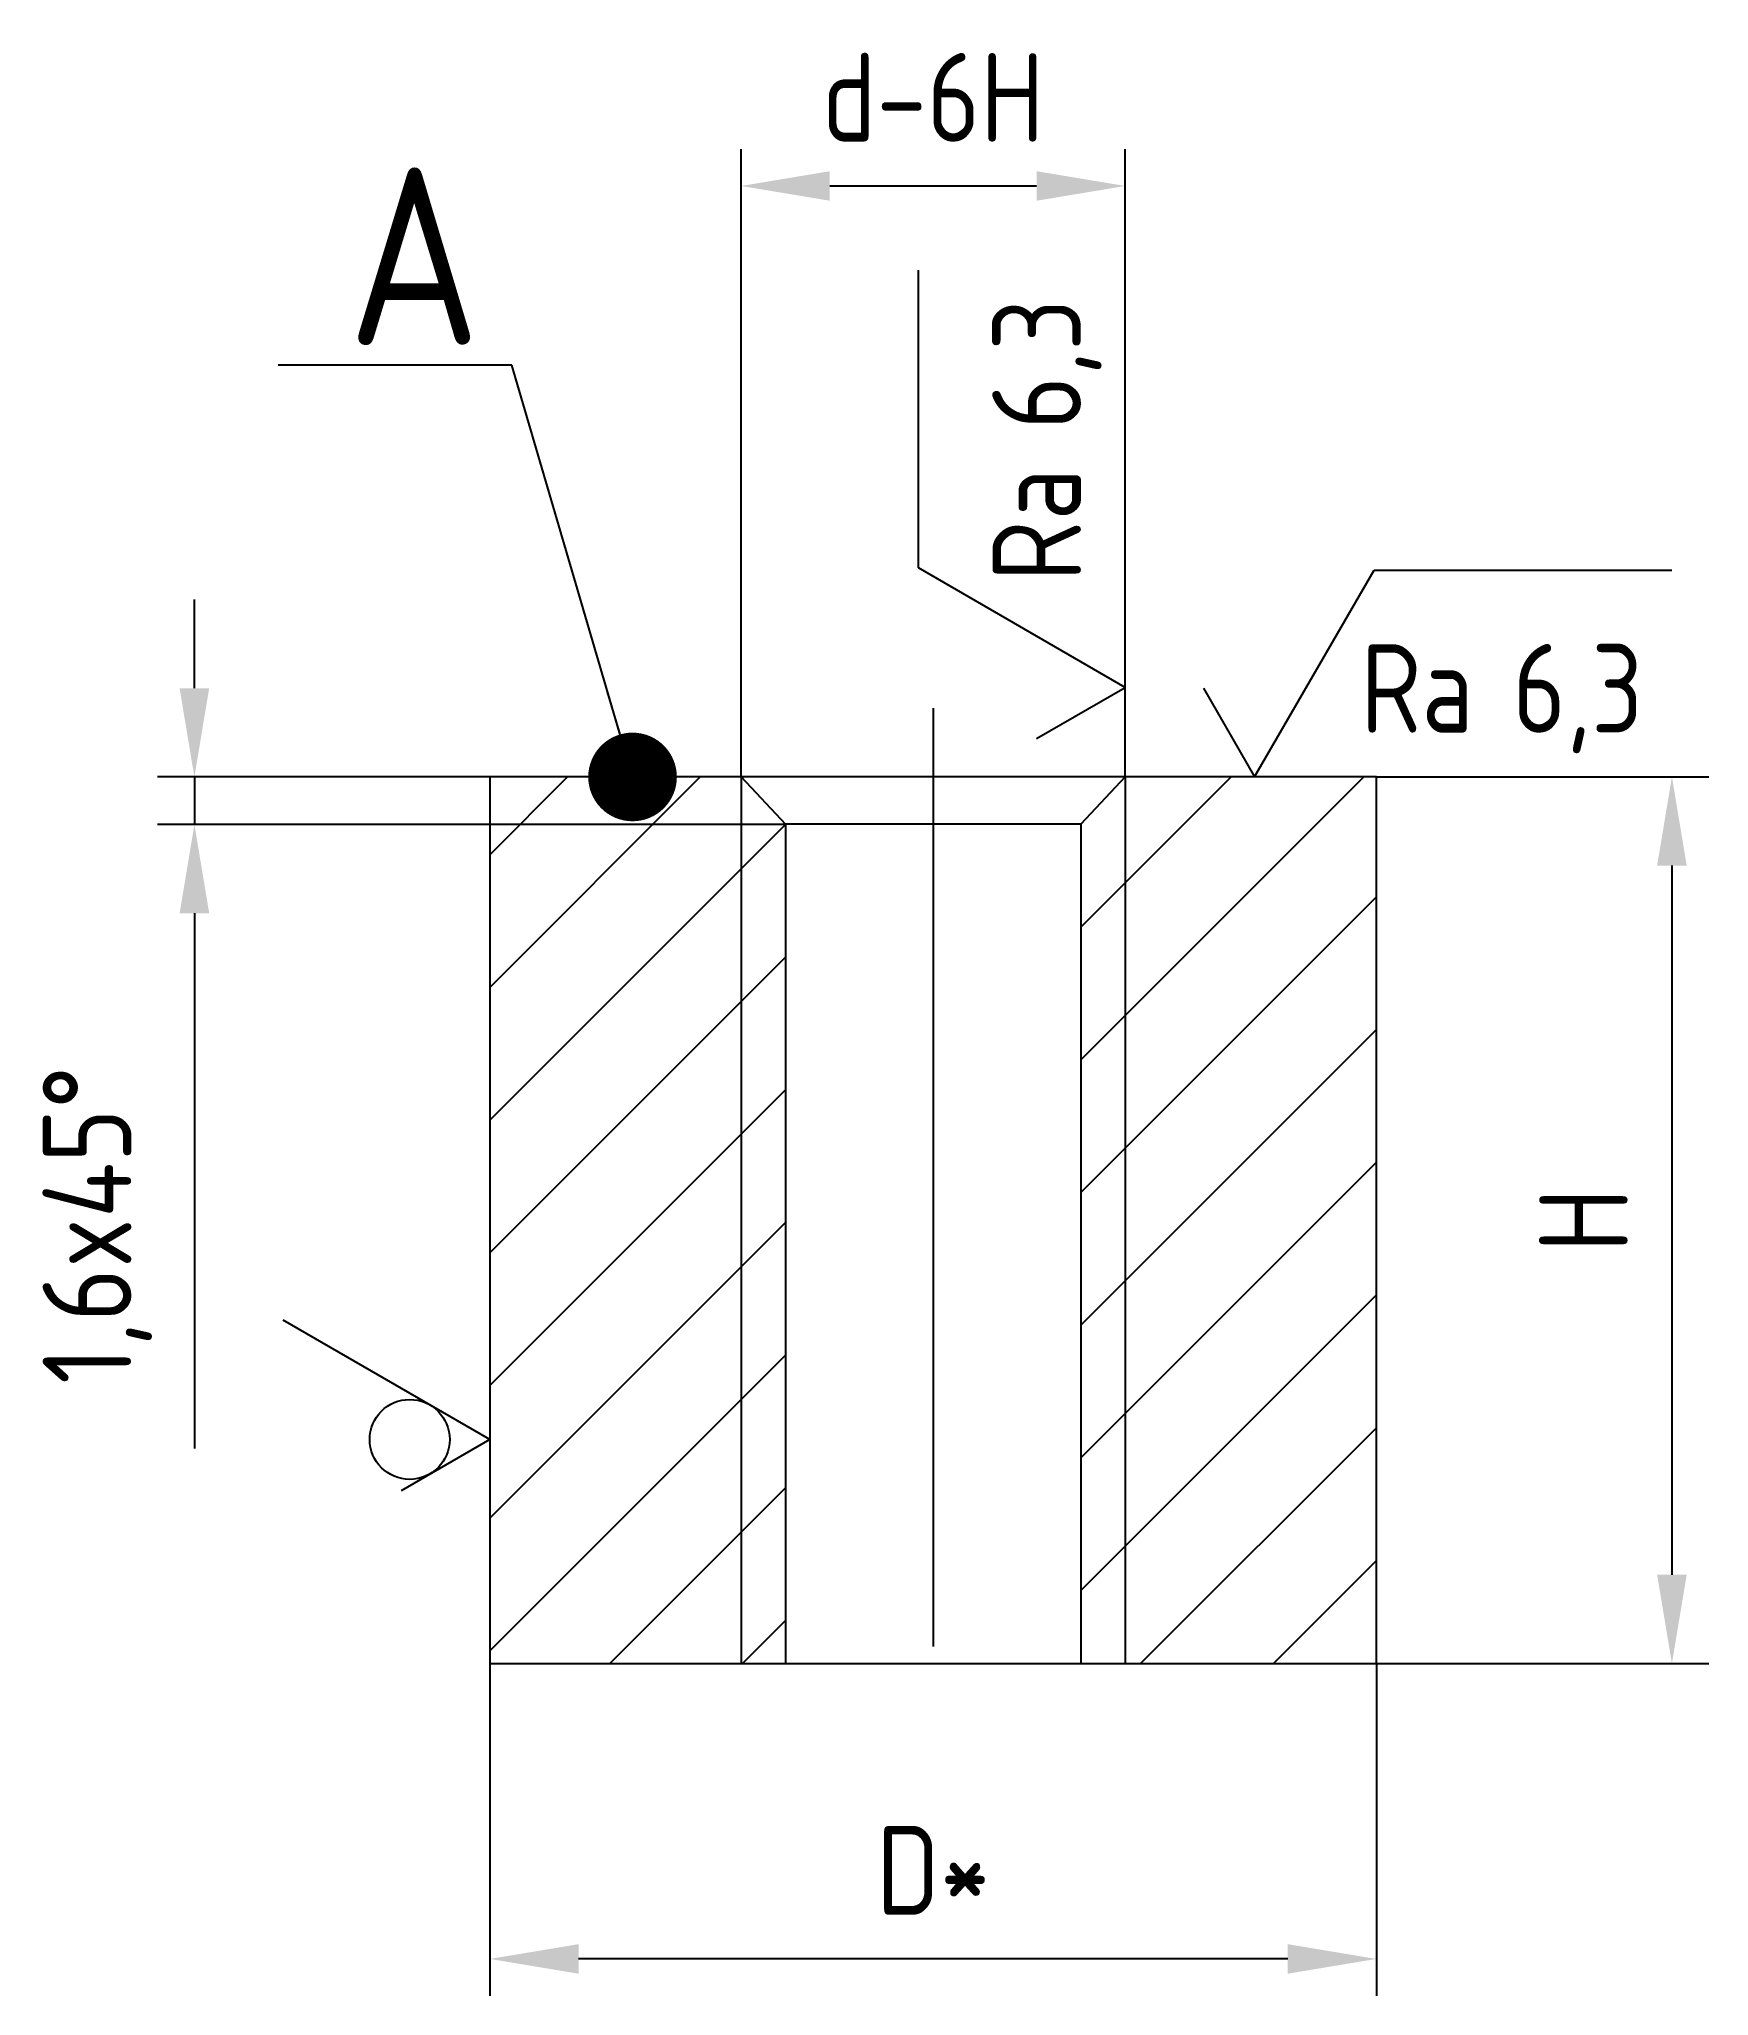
# Model space of a CAD drawing. Header units: millimetres. Extents: x 1060.2 to 1116.7, y 1414 to 1480.2.
import ezdxf
from ezdxf.enums import TextEntityAlignment as Align

# ---------------------------------------------------------------- set-up
doc = ezdxf.new("R2010")
doc.units = ezdxf.units.MM
doc.linetypes.add('CENTER', pattern=[50.8, 31.75, -6.35, 6.35, -6.35])
for name, color, linetype in [('Bord', 1, 'Continuous'), ('Cen', 5, 'CENTER'), ('Cont', 6, 'Continuous'), ('Dim', 7, 'Continuous'), ('Hatch', 2, 'Continuous'), ('Text', 3, 'Continuous'), ('Textb', 6, 'Continuous')]:
    doc.layers.add(name, color=color, linetype=linetype)
doc.styles.add('Style1', font='romans.shx', dxfattribs={"width": 0.8})
doc.dimstyles.new('Lin', dxfattribs={"dimtxt": 3, "dimasz": 3, "dimexe": 1.25, "dimexo": 0, "dimgap": 1.5, "dimtad": 1, "dimdec": 1, "dimtxsty": 'Style1', "dimcen": 2.5, "dimclrt": 3, "dimadec": 0, "dimazin": 0, "dimtfac": 1, "dimtdec": 1, "dimtmove": 0, "dimatfit": 3, "dimldrblk": 'DOT', "dimfxl": 1, "dimarcsym": 0})

# ---------------------------------------------------------------- blocks, each defined once
blk = doc.blocks.new('ZNAK19')
at = {"layer": 'Text', "style": 'Style1', "width": 0.8}
blk.add_attdef('1', (4.281, -0.838), '', height=3, dxfattribs=at)
at = {"layer": 'Textb', "style": 'Style1', "width": 0.8}
blk.add_attdef('А', text='', height=6, dxfattribs=at).set_placement((4.197, 0.542), align=Align.RIGHT)
blk = doc.blocks.new('*D2')
at = {"layer": 'Defpoints', "color": 0, "transparency": 16777216}
for p in [(1096.945, 1475.246), (1083.945, 1455.246), (1096.945, 1455.246)]:
    blk.add_point(p, dxfattribs=at)
at = {"layer": 'Dim', "color": 0, "lineweight": -2, "transparency": 16777216}
for p, q in [((1083.945, 1455.246), (1083.945, 1476.496)), ((1096.945, 1455.246), (1096.945, 1476.496)), ((1086.945, 1475.246), (1093.945, 1475.246))]:
    blk.add_line(p, q, dxfattribs=at)
at = {"layer": 'Dim', "color": 0, "transparency": 16777216}
for points in [[(1086.945, 1475.746), (1086.945, 1474.746), (1083.945, 1475.246)], [(1093.945, 1475.746), (1093.945, 1474.746), (1096.945, 1475.246)]]:
    blk.add_solid(points, dxfattribs=at)
at = {"layer": 'Dim', "color": 3, "transparency": 16777216, "insert": (1090.445, 1478.246), "char_height": 3, "attachment_point": 5, "style": 'Style1'}
blk.add_mtext('d-6H', dxfattribs=at)
blk = doc.blocks.new('_Dot')
at = {"color": 0, "linetype": 'ByBlock', "lineweight": -2}
blk.add_line((-0.5, 0), (-1, 0), dxfattribs=at)
at = {"color": 0, "linetype": 'ByBlock', "const_width": 0.5}
blk.add_lwpolyline([(-0.25, 0, 1), (0.25, 0, 1)], format="xyb", close=True, dxfattribs=at)
blk = doc.blocks.new('*D3')
at = {"layer": 'Defpoints', "color": 0, "transparency": 16777216}
for p in [(1105.445, 1455.246), (1105.445, 1425.246), (1115.445, 1425.246)]:
    blk.add_point(p, dxfattribs=at)
at = {"layer": 'Dim', "color": 0, "lineweight": -2, "transparency": 16777216}
for p, q in [((1105.445, 1455.246), (1116.695, 1455.246)), ((1115.445, 1452.246), (1115.445, 1428.246)), ((1105.445, 1425.246), (1116.695, 1425.246))]:
    blk.add_line(p, q, dxfattribs=at)
at = {"layer": 'Dim', "color": 0, "transparency": 16777216}
for points in [[(1114.945, 1452.246), (1115.945, 1452.246), (1115.445, 1455.246)], [(1114.945, 1428.246), (1115.945, 1428.246), (1115.445, 1425.246)]]:
    blk.add_solid(points, dxfattribs=at)
at = {"layer": 'Dim', "color": 3, "transparency": 16777216, "insert": (1112.445, 1440.246), "char_height": 3, "attachment_point": 5, "rotation": 90, "style": 'Style1'}
blk.add_mtext('H', dxfattribs=at)
blk = doc.blocks.new('*D4')
at = {"layer": 'Defpoints', "color": 0, "transparency": 16777216}
for p in [(1075.445, 1425.246), (1105.445, 1425.246), (1075.445, 1415.246)]:
    blk.add_point(p, dxfattribs=at)
at = {"layer": 'Dim', "color": 0, "lineweight": -2, "transparency": 16777216}
for p, q in [((1075.445, 1425.246), (1075.445, 1413.996)), ((1105.445, 1425.246), (1105.445, 1413.996)), ((1102.445, 1415.246), (1078.445, 1415.246))]:
    blk.add_line(p, q, dxfattribs=at)
at = {"layer": 'Dim', "color": 0, "transparency": 16777216}
for points in [[(1078.445, 1415.746), (1078.445, 1414.746), (1075.445, 1415.246)], [(1102.445, 1415.746), (1102.445, 1414.746), (1105.445, 1415.246)]]:
    blk.add_solid(points, dxfattribs=at)
at = {"layer": 'Dim', "color": 3, "transparency": 16777216, "insert": (1090.445, 1418.246), "char_height": 3, "attachment_point": 5, "style": 'Style1'}
blk.add_mtext('D*', dxfattribs=at)
blk = doc.blocks.new('sherISO_09')
at = {"layer": 'Text'}
for q in [(4.041, 7), (-1.732, 3)]:
    blk.add_line((0, 0), q, dxfattribs=at)
blk.add_circle((0.002, 2.713), 1.353, dxfattribs=at)
blk = doc.blocks.new('sherISO_03')
at = {"layer": 'Text'}
blk.add_line((4.041, 7), (14.122, 7), dxfattribs=at)
blk.add_lwpolyline([(-1.732, 3), (0, 0), (4.041, 7)], dxfattribs=at)
at = {"layer": 'Text', "style": 'Style1', "width": 0.8}
blk.add_text('Ra', height=3, dxfattribs=at).set_placement((3.584, 1.5))
blk.add_attdef('6,3', (8.727, 1.5), '', height=3, dxfattribs=at)
blk = doc.blocks.new('*D11')
at = {"layer": 'Defpoints', "color": 0, "transparency": 16777216}
for p in [(1065.445, 1455.246), (1075.445, 1455.246), (1085.445, 1453.636)]:
    blk.add_point(p, dxfattribs=at)
at = {"layer": 'Dim', "color": 0, "lineweight": -2, "transparency": 16777216}
for p, q in [((1065.445, 1458.246), (1065.445, 1461.246)), ((1075.445, 1455.246), (1064.195, 1455.246)), ((1065.445, 1455.246), (1065.445, 1453.636)), ((1085.445, 1453.636), (1064.195, 1453.636)), ((1065.445, 1450.636), (1065.445, 1432.522))]:
    blk.add_line(p, q, dxfattribs=at)
at = {"layer": 'Dim', "color": 0, "transparency": 16777216}
for points in [[(1064.945, 1458.246), (1065.945, 1458.246), (1065.445, 1455.246)], [(1064.945, 1450.636), (1065.945, 1450.636), (1065.445, 1453.636)]]:
    blk.add_solid(points, dxfattribs=at)
at = {"layer": 'Dim', "color": 3, "transparency": 16777216, "insert": (1062.16, 1440.079), "char_height": 3, "attachment_point": 5, "rotation": 90, "style": 'Style1'}
blk.add_mtext('1,6x45°', dxfattribs=at)

msp = doc.modelspace()

# ---------------------------------------------------------------- hatches: boundary and pattern name
at = {"layer": 'Hatch'}
h = msp.add_hatch(dxfattribs=at)
h.set_pattern_fill('ANSI31', color=256, style=0)
h.paths.add_polyline_path([(1096.945, 1425.246), (1105.445, 1425.246), (1105.445, 1455.246), (1096.945, 1455.246)])
h.paths.add_polyline_path([(1095.445, 1425.246), (1096.945, 1425.246), (1096.945, 1455.246), (1095.445, 1453.746)])
h.paths.add_polyline_path([(1085.445, 1453.746), (1083.945, 1455.246), (1083.945, 1425.246), (1085.445, 1425.246)])
h.paths.add_polyline_path([(1083.945, 1455.246), (1075.445, 1455.246), (1075.445, 1425.246), (1083.945, 1425.246)])

# ---------------------------------------------------------------- linework, layer by layer
at = {"layer": 'Bord'}
for p, q in [((1083.945, 1455.246), (1083.945, 1425.246)), ((1096.945, 1455.246), (1096.945, 1425.246))]:
    msp.add_line(p, q, dxfattribs=at)
at = {"layer": 'Cen'}
msp.add_line((1090.445, 1457.571), (1090.445, 1424.729), dxfattribs=at)
at = {"layer": 'Cont'}
for p, q in [((1075.445, 1455.246), (1075.445, 1425.246)), ((1105.445, 1455.246), (1075.445, 1455.246)), ((1083.945, 1455.246), (1085.445, 1453.646)), ((1096.945, 1455.246), (1095.445, 1453.646)), ((1105.445, 1425.246), (1105.445, 1455.246)), ((1085.445, 1453.646), (1085.445, 1425.246)), ((1095.445, 1453.646), (1085.445, 1453.646)), ((1095.445, 1453.646), (1095.445, 1425.246)), ((1075.445, 1425.246), (1105.445, 1425.246))]:
    msp.add_line(p, q, dxfattribs=at)

# ---------------------------------------------------------------- block references
at = {"layer": 'Dim'}
ref = msp.add_blockref('ZNAK19', (1070.933, 1469.331), dxfattribs=at)
ref.add_attrib('А', 'А', dxfattribs={"layer": 'Textb', "height": 6, "style": 'Style1', "width": 0.8}).set_placement((1075.13, 1469.873), align=Align.RIGHT)
at = {"layer": 'Dim', "rotation": 90}
msp.add_blockref('sherISO_03', (1096.945, 1458.278), dxfattribs=at).add_auto_attribs({'6,3': '6,3'})
at = {"layer": 'Dim'}
msp.add_blockref('sherISO_03', (1101.324, 1455.246), dxfattribs=at).add_auto_attribs({'6,3': '6,3'})
at = {"layer": 'Dim', "rotation": 90}
msp.add_blockref('sherISO_09', (1075.445, 1432.824), dxfattribs=at)

# ---------------------------------------------------------------- dimensions: what is measured, and where the dimension line sits
at = {"layer": 'Dim'}
for base, p1, p2, text, picture, middle in [((1096.945, 1475.246), (1083.945, 1455.246), (1096.945, 1455.246), 'd-6H', '*D2', (1090.445, 1478.246)), ((1075.445, 1415.246), (1105.445, 1425.246), (1075.445, 1425.246), 'D*', '*D4', (1090.445, 1418.246))]:
    dim = msp.add_linear_dim(base=base, p1=p1, p2=p2, text=text, dimstyle='Lin', dxfattribs=at)
    dim.commit()
    dim.dimension.update_dxf_attribs({"geometry": picture, "text_midpoint": middle})
dim = msp.add_linear_dim(base=(1065.445, 1455.246), p1=(1085.445, 1453.636), p2=(1075.445, 1455.246), angle=90, text='<>x45°', dimstyle='Lin', dxfattribs=at)
dim.commit()
dim.dimension.update_dxf_attribs({"geometry": '*D11', "text_midpoint": (1065.445, 1440.079), "dimtype": 160})
dim = msp.add_linear_dim(base=(1115.445, 1425.246), p1=(1105.445, 1455.246), p2=(1105.445, 1425.246), angle=90, text='H', dimstyle='Lin', dxfattribs=at)
dim.commit()
dim.dimension.update_dxf_attribs({"geometry": '*D3', "text_midpoint": (1112.445, 1440.246)})

# ---------------------------------------------------------------- leaders
at = {"layer": 'Dim', "annotation_type": 0, "has_hookline": 1, "hookline_direction": 1}
msp.add_leader([(1080.272, 1455.246), (1076.19, 1469.178), (1068.278, 1469.178)], dimstyle='Lin', override={"dimgap": 1.5, "dimtad": 0}, dxfattribs=at)

doc.saveas('drawing.dxf')
